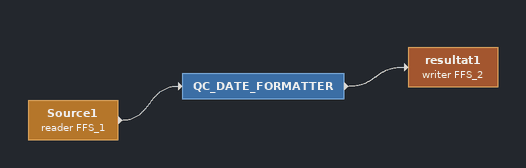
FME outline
Source1 (reader FFS_1)
    -> QC_DATE_FORMATTER
QC_DATE_FORMATTER
    -> resultat1 (writer FFS_2)
resultat1 (writer FFS_2)
